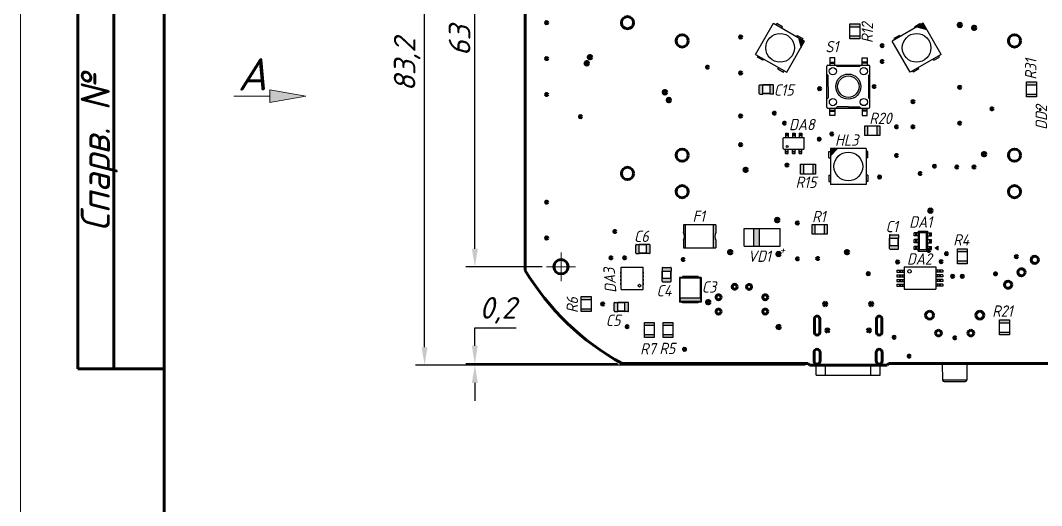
# Model space of a CAD drawing. Header units: millimetres. Extents: x -1 to 4028, y -898 to 1238.
# Drawn here: x 2473.6 to 2615.8, y 1086.2 to 1153.8 of the extents above; entities that cross this region are included whole.
import ezdxf
from ezdxf.enums import TextEntityAlignment as Align

# ---------------------------------------------------------------- set-up
doc = ezdxf.new("R2010")
doc.units = ezdxf.units.MM
for name, color, linetype, lineweight in [('Основная (0.3)', 162, 'Continuous', 30), ('Основная (0.6)', 250, 'Continuous', 60), ('Текст', 240, 'Continuous', 30), ('Тонкая (0.2)', 250, 'Continuous', 20)]:
    doc.layers.add(name, color=color, linetype=linetype, lineweight=lineweight)
doc.styles.add('3мм', font='isocpeui.ttf', dxfattribs={"height": 3})
doc.styles.get("Standard").update_dxf_attribs({"font": 'arial.ttf'})
doc.dimstyles.new('ISO-25', dxfattribs={"dimtxt": 2.5, "dimasz": 2.5, "dimexe": 1.25, "dimexo": 0.625, "dimtad": 1, "dimtoh": 1, "dimtxsty": 'Standard', "dimcen": 2.5, "dimadec": 0, "dimazin": 0, "dimtfac": 1, "dimtmove": 0, "dimatfit": 3, "dimfxl": 1, "dimarcsym": 0})

# ---------------------------------------------------------------- blocks, each defined once
blk = doc.blocks.new('*D54')
at = {"layer": 'Defpoints', "color": 0, "transparency": 16777216}
for p in [(2529.89, 1188.96), (2568.89, 1188.96), (2582.59, 1105.76)]:
    blk.add_point(p, dxfattribs=at)
at = {"layer": 'Тонкая (0.2)', "color": 0, "lineweight": -2, "transparency": 16777216}
for p, q in [((2568.26, 1188.96), (2528.64, 1188.96)), ((2529.89, 1108.26), (2529.89, 1186.46)), ((2581.96, 1105.76), (2528.64, 1105.76))]:
    blk.add_line(p, q, dxfattribs=at)
at = {"layer": 'Тонкая (0.2)', "color": 0, "transparency": 16777216}
for points in [[(2529.47, 1186.46), (2530.3, 1186.46), (2529.89, 1188.96)], [(2529.47, 1108.26), (2530.3, 1108.26), (2529.89, 1105.76)]]:
    blk.add_solid(points, dxfattribs=at)
at = {"layer": 'Тонкая (0.2)', "color": 0, "transparency": 16777216, "insert": (2527.46, 1147.61), "char_height": 3, "attachment_point": 5, "rotation": 90, "style": '3мм'}
blk.add_mtext('83,2', dxfattribs=at)
blk = doc.blocks.new('*D59')
at = {"layer": 'Defpoints', "color": 0, "transparency": 16777216}
for p in [(2536.89, 1105.96), (2557.39, 1105.96), (2583.49, 1105.77)]:
    blk.add_point(p, dxfattribs=at)
at = {"layer": 'Тонкая (0.2)', "color": 0, "lineweight": -2, "transparency": 16777216}
for p, q in [((2536.89, 1108.46), (2536.89, 1110.96)), ((2536.89, 1110.96), (2542.66, 1110.96)), ((2556.77, 1105.96), (2535.64, 1105.96)), ((2582.86, 1105.77), (2535.64, 1105.77)), ((2536.89, 1105.77), (2536.89, 1105.96)), ((2536.89, 1103.27), (2536.89, 1100.77))]:
    blk.add_line(p, q, dxfattribs=at)
at = {"layer": 'Тонкая (0.2)', "color": 0, "transparency": 16777216}
for points in [[(2536.47, 1108.46), (2537.3, 1108.46), (2536.89, 1105.96)], [(2536.47, 1103.27), (2537.3, 1103.27), (2536.89, 1105.77)]]:
    blk.add_solid(points, dxfattribs=at)
at = {"layer": 'Тонкая (0.2)', "color": 0, "transparency": 16777216, "insert": (2540.09, 1113.39), "char_height": 3, "attachment_point": 5, "style": '3мм'}
blk.add_mtext('0,2', dxfattribs=at)
blk = doc.blocks.new('*D61')
at = {"layer": 'Defpoints', "color": 0, "transparency": 16777216}
for p in [(2536.89, 1182.46), (2546.89, 1182.46), (2546.89, 1119.46)]:
    blk.add_point(p, dxfattribs=at)
at = {"layer": 'Тонкая (0.2)', "color": 0, "lineweight": -2, "transparency": 16777216}
for p, q in [((2546.26, 1182.46), (2535.64, 1182.46)), ((2536.89, 1121.96), (2536.89, 1179.96)), ((2546.26, 1119.46), (2535.64, 1119.46))]:
    blk.add_line(p, q, dxfattribs=at)
at = {"layer": 'Тонкая (0.2)', "color": 0, "transparency": 16777216}
for points in [[(2536.47, 1179.96), (2537.3, 1179.96), (2536.89, 1182.46)], [(2536.47, 1121.96), (2537.3, 1121.96), (2536.89, 1119.46)]]:
    blk.add_solid(points, dxfattribs=at)
at = {"layer": 'Тонкая (0.2)', "color": 0, "transparency": 16777216, "insert": (2534.76, 1150.96), "char_height": 3, "attachment_point": 5, "rotation": 90, "style": '3мм'}
blk.add_mtext('63', dxfattribs=at)

msp = doc.modelspace()

# ---------------------------------------------------------------- hatches: boundary and pattern name
at = {"layer": 'Основная (0.3)'}
h = msp.add_hatch(color=256, dxfattribs=at)
h.dxf.hatch_style = 1
h.paths.add_polyline_path([(2589.111, 1151.62), (2589.111, 1151.216), (2590.476, 1151.216), (2590.476, 1151.62)])
h.paths.add_polyline_path([(2589.111, 1153.312), (2589.111, 1152.907), (2590.476, 1152.907), (2590.476, 1153.312)])
h = msp.add_hatch(color=256, dxfattribs=at)
h.dxf.hatch_style = 1
h.paths.add_polyline_path([(2598.435, 1152.879), (2599.301, 1153.379), (2599.801, 1152.513)])
h = msp.add_hatch(color=256, dxfattribs=at)
h.dxf.hatch_style = 1
h.paths.add_polyline_path([(2582.301, 1150.013), (2582.801, 1150.879), (2581.935, 1151.379)])
h = msp.add_hatch(color=256, dxfattribs=at)
h.dxf.hatch_style = 1
h.paths.add_polyline_path([(2576.986, 1144.792, 0.4142136), (2576.979, 1144.799), (2576.566, 1144.799, 0.4142136), (2576.486, 1144.719), (2576.486, 1143.609, 0.4142136), (2576.566, 1143.529), (2576.979, 1143.529, 0.4142136), (2576.986, 1143.536)])
h.paths.add_polyline_path([(2577.986, 1143.536, 0.4142136), (2577.993, 1143.529), (2578.406, 1143.529, 0.4142136), (2578.486, 1143.609), (2578.486, 1144.719, 0.4142136), (2578.406, 1144.799), (2577.993, 1144.799, 0.4142136), (2577.986, 1144.792)])
h = msp.add_hatch(color=256, dxfattribs=at)
h.dxf.hatch_style = 1
h.paths.add_polyline_path([(2613.711, 1143.52), (2613.711, 1143.116), (2615.076, 1143.116), (2615.076, 1143.52)])
h.paths.add_polyline_path([(2613.711, 1145.212), (2613.711, 1144.807), (2615.076, 1144.807), (2615.076, 1145.212)])
h = msp.add_hatch(color=256, dxfattribs=at)
h.dxf.hatch_style = 1
h.paths.add_polyline_path([(2591.563, 1139.094), (2591.159, 1139.094), (2591.159, 1137.729), (2591.563, 1137.729)])
h.paths.add_polyline_path([(2593.255, 1139.094), (2592.85, 1139.094), (2592.85, 1137.729), (2593.255, 1137.729)])
h = msp.add_hatch(color=256, dxfattribs=at)
h.dxf.hatch_style = 1
h.paths.add_polyline_path([(2586.384, 1134.931), (2586.382, 1135.931), (2587.382, 1135.933)])
h = msp.add_hatch(color=256, dxfattribs=at)
h.dxf.hatch_style = 1
h.paths.add_polyline_path([(2582.643, 1133.739), (2582.238, 1133.739), (2582.238, 1132.374), (2582.643, 1132.374)])
h.paths.add_polyline_path([(2584.334, 1133.739), (2583.93, 1133.739), (2583.93, 1132.374), (2584.334, 1132.374)])
h = msp.add_hatch(color=256, dxfattribs=at)
h.dxf.hatch_style = 1
h.paths.add_polyline_path([(2566.236, 1125.289), (2565.936, 1125.289), (2565.936, 1124.216, -0.2847474), (2565.936, 1123.162), (2565.936, 1122.089), (2566.236, 1122.089)])
h.paths.add_polyline_path([(2570.436, 1125.289), (2570.136, 1125.289), (2570.136, 1122.089), (2570.436, 1122.089), (2570.436, 1123.162, -0.2847474), (2570.436, 1124.216)])
h = msp.add_hatch(color=256, dxfattribs=at)
h.dxf.hatch_style = 1
h.paths.add_polyline_path([(2575.674, 1122.314), (2576.474, 1122.314), (2576.474, 1124.814), (2575.674, 1124.814)])
h = msp.add_hatch(color=256, dxfattribs=at)
h.dxf.hatch_style = 1
h.paths.add_polyline_path([(2584.243, 1125.346), (2583.838, 1125.346), (2583.838, 1123.981), (2584.243, 1123.981)])
h.paths.add_polyline_path([(2585.934, 1125.346), (2585.53, 1125.346), (2585.53, 1123.981), (2585.934, 1123.981)])
h = msp.add_hatch(color=256, dxfattribs=at)
h.dxf.hatch_style = 1
h.paths.add_polyline_path([(2595.878, 1123.429, 0.4142136), (2595.885, 1123.436), (2595.885, 1123.849, 0.4142136), (2595.805, 1123.929), (2594.695, 1123.929, 0.4142136), (2594.615, 1123.849), (2594.615, 1123.436, 0.4142136), (2594.622, 1123.429)])
h.paths.add_polyline_path([(2594.622, 1122.429, 0.4142136), (2594.615, 1122.422), (2594.615, 1122.009, 0.4142136), (2594.695, 1121.929), (2595.805, 1121.929, 0.4142136), (2595.885, 1122.009), (2595.885, 1122.422, 0.4142136), (2595.878, 1122.429)])
h = msp.add_hatch(color=256, dxfattribs=at)
h.dxf.hatch_style = 1
h.paths.add_polyline_path([(2559.786, 1122.565, 0.4142136), (2559.779, 1122.572), (2559.366, 1122.572, 0.4142136), (2559.286, 1122.492), (2559.286, 1121.382, 0.4142136), (2559.366, 1121.302), (2559.779, 1121.302, 0.4142136), (2559.786, 1121.309)])
h.paths.add_polyline_path([(2560.786, 1121.309, 0.4142136), (2560.793, 1121.302), (2561.206, 1121.302, 0.4142136), (2561.286, 1121.382), (2561.286, 1122.492, 0.4142136), (2561.206, 1122.572), (2560.793, 1122.572, 0.4142136), (2560.786, 1122.565)])
h = msp.add_hatch(color=256, dxfattribs=at)
h.dxf.hatch_style = 1
h.paths.add_polyline_path([(2601.396, 1122.326), (2600.963, 1122.076), (2601.396, 1121.826)])
h = msp.add_hatch(color=256, dxfattribs=at)
h.dxf.hatch_style = 1
h.paths.add_polyline_path([(2604.06, 1120.285), (2604.06, 1119.88), (2605.425, 1119.88), (2605.425, 1120.285)])
h.paths.add_polyline_path([(2604.06, 1121.977), (2604.06, 1121.572), (2605.425, 1121.572), (2605.425, 1121.977)])
h = msp.add_hatch(color=256, dxfattribs=at)
h.dxf.hatch_style = 1
h.paths.add_polyline_path([(2564.214, 1118.864, 0.4142136), (2564.221, 1118.871), (2564.221, 1119.284, 0.4142136), (2564.141, 1119.364), (2563.031, 1119.364, 0.4142136), (2562.951, 1119.284), (2562.951, 1118.871, 0.4142136), (2562.958, 1118.864)])
h.paths.add_polyline_path([(2562.958, 1117.864, 0.4142136), (2562.951, 1117.857), (2562.951, 1117.444, 0.4142136), (2563.031, 1117.364), (2564.141, 1117.364, 0.4142136), (2564.221, 1117.444), (2564.221, 1117.857, 0.4142136), (2564.214, 1117.864)])
h = msp.add_hatch(color=256, dxfattribs=at)
h.dxf.hatch_style = 1
h.paths.add_polyline_path([(2551.696, 1113.62), (2551.696, 1113.216), (2553.061, 1113.216), (2553.061, 1113.62)])
h.paths.add_polyline_path([(2551.696, 1115.312), (2551.696, 1114.907), (2553.061, 1114.907), (2553.061, 1115.312)])
h = msp.add_hatch(color=256, dxfattribs=at)
h.dxf.hatch_style = 1
h.paths.add_polyline_path([(2565.48, 1115.078), (2565.445, 1114.603), (2568.327, 1114.603), (2568.292, 1115.078)])
h = msp.add_hatch(color=256, dxfattribs=at)
h.dxf.hatch_style = 1
h.paths.add_polyline_path([(2556.786, 1114.492, 0.4142136), (2556.779, 1114.499), (2556.366, 1114.499, 0.4142136), (2556.286, 1114.419), (2556.286, 1113.309, 0.4142136), (2556.366, 1113.229), (2556.779, 1113.229, 0.4142136), (2556.786, 1113.236)])
h.paths.add_polyline_path([(2557.786, 1113.236, 0.4142136), (2557.793, 1113.229), (2558.206, 1113.229, 0.4142136), (2558.286, 1113.309), (2558.286, 1114.419, 0.4142136), (2558.206, 1114.499), (2557.793, 1114.499, 0.4142136), (2557.786, 1114.492)])
h = msp.add_hatch(color=256, dxfattribs=at)
h.dxf.hatch_style = 1
h.paths.add_polyline_path([(2609.944, 1110.367), (2609.944, 1109.962), (2611.309, 1109.962), (2611.309, 1110.367)])
h.paths.add_polyline_path([(2609.944, 1112.059), (2609.944, 1111.654), (2611.309, 1111.654), (2611.309, 1112.059)])
h = msp.add_hatch(color=256, dxfattribs=at)
h.dxf.hatch_style = 1
h.paths.add_polyline_path([(2560.496, 1110.02), (2560.496, 1109.616), (2561.861, 1109.616), (2561.861, 1110.02)])
h.paths.add_polyline_path([(2560.496, 1111.712), (2560.496, 1111.307), (2561.861, 1111.307), (2561.861, 1111.712)])
h = msp.add_hatch(color=256, dxfattribs=at)
h.dxf.hatch_style = 1
h.paths.add_polyline_path([(2563.096, 1110.02), (2563.096, 1109.616), (2564.461, 1109.616), (2564.461, 1110.02)])
h.paths.add_polyline_path([(2563.096, 1111.712), (2563.096, 1111.307), (2564.461, 1111.307), (2564.461, 1111.712)])
at = {"layer": 'Тонкая (0.2)'}
h = msp.add_hatch(color=256, dxfattribs=at)
h.dxf.hatch_style = 1
h.paths.add_polyline_path([(2508.341, 1144.12), (2508.341, 1142.357), (2513.341, 1143.239)])

# ---------------------------------------------------------------- linework, layer by layer
for p, q in [((2615.586, 1141.514), (2615.436, 1141.364)), ((2615.436, 1141.364), (2615.586, 1141.214)), ((2615.736, 1141.364), (2615.586, 1141.514)), ((2615.586, 1141.214), (2615.736, 1141.364)), ((2614.786, 1105.964), (2614.811, 1105.964))]:
    msp.add_line(p, q)
for start, end in [(90, 180), (180, 270), (0, 90), (270, 0)]:
    msp.add_arc((2615.586, 1141.364), 0.15, start, end)
at = {"layer": 'Основная (0.3)'}
for p, q in [((2575.971, 1149.049), (2578.471, 1153.379)), ((2578.471, 1153.379), (2582.801, 1150.879)), ((2578.918, 1153.352), (2578.818, 1153.179)), ((2579.697, 1152.902), (2578.918, 1153.352)), ((2589.111, 1151.216), (2589.111, 1153.312)), ((2589.111, 1153.312), (2590.476, 1153.312)), ((2590.476, 1153.312), (2590.476, 1151.216)), ((2599.301, 1153.379), (2594.971, 1150.879)), ((2598.076, 1152.902), (2598.855, 1153.352)), ((2598.855, 1153.352), (2598.955, 1153.179)), ((2601.801, 1149.049), (2599.301, 1153.379)), ((2579.697, 1152.902), (2579.597, 1152.729)), ((2581.776, 1151.702), (2581.676, 1151.529)), ((2581.776, 1151.702), (2582.555, 1151.252)), ((2589.111, 1152.907), (2590.476, 1152.907)), ((2589.111, 1151.62), (2590.476, 1151.62)), ((2595.997, 1151.702), (2595.218, 1151.252)), ((2595.997, 1151.702), (2596.097, 1151.529)), ((2598.076, 1152.902), (2598.176, 1152.729)), ((2598.435, 1152.879), (2599.801, 1152.513)), ((2580.301, 1146.549), (2582.801, 1150.879)), ((2581.935, 1151.379), (2582.301, 1150.013)), ((2582.555, 1151.252), (2582.455, 1151.079)), ((2590.476, 1151.216), (2589.111, 1151.216)), ((2597.471, 1146.549), (2594.971, 1150.879)), ((2595.218, 1151.252), (2595.318, 1151.079)), ((2575.971, 1149.049), (2580.301, 1146.549)), ((2576.218, 1148.676), (2576.318, 1148.849)), ((2601.801, 1149.049), (2597.471, 1146.549)), ((2601.555, 1148.676), (2601.455, 1148.849)), ((2576.997, 1148.226), (2576.218, 1148.676)), ((2576.997, 1148.226), (2577.097, 1148.399)), ((2585.892, 1141.701), (2585.881, 1147.401)), ((2586.03, 1147.551), (2591.73, 1147.562)), ((2586.993, 1148.55), (2586.293, 1148.55)), ((2586.293, 1148.55), (2586.293, 1147.551)), ((2586.293, 1147.95), (2586.993, 1147.95)), ((2586.293, 1147.84), (2586.993, 1147.84)), ((2586.993, 1147.55), (2586.993, 1148.55)), ((2587.13, 1147.553), (2587.331, 1147.354)), ((2590.428, 1147.357), (2587.331, 1147.354)), ((2590.63, 1147.56), (2590.431, 1147.36)), ((2590.792, 1147.55), (2590.792, 1148.55)), ((2590.792, 1148.55), (2591.492, 1148.55)), ((2591.492, 1147.95), (2590.792, 1147.95)), ((2591.492, 1147.84), (2590.792, 1147.84)), ((2591.492, 1148.55), (2591.492, 1147.551)), ((2591.892, 1141.713), (2591.881, 1147.413)), ((2600.776, 1148.226), (2600.676, 1148.399)), ((2600.776, 1148.226), (2601.555, 1148.676)), ((2579.076, 1147.026), (2579.176, 1147.199)), ((2579.076, 1147.026), (2579.855, 1146.576)), ((2579.855, 1146.576), (2579.955, 1146.749)), ((2585.883, 1146.301), (2586.083, 1146.101)), ((2586.086, 1144.551), (2586.083, 1146.101)), ((2591.883, 1146.313), (2591.683, 1146.112)), ((2591.683, 1146.112), (2591.689, 1143.012)), ((2597.918, 1146.576), (2597.818, 1146.749)), ((2598.697, 1147.026), (2597.918, 1146.576)), ((2598.697, 1147.026), (2598.597, 1147.199)), ((2576.486, 1143.609), (2576.486, 1144.719)), ((2576.566, 1144.799), (2576.979, 1144.799)), ((2576.986, 1143.536), (2576.986, 1144.792)), ((2577.986, 1144.789), (2576.986, 1144.789)), ((2577.986, 1144.739), (2576.986, 1144.739)), ((2577.986, 1143.536), (2577.986, 1144.792)), ((2578.406, 1144.799), (2577.993, 1144.799)), ((2578.486, 1143.609), (2578.486, 1144.719)), ((2586.086, 1144.551), (2586.089, 1143.001)), ((2613.711, 1143.116), (2613.711, 1145.212)), ((2613.711, 1145.212), (2615.076, 1145.212)), ((2613.711, 1144.807), (2615.076, 1144.807)), ((2615.076, 1145.212), (2615.076, 1143.116)), ((2576.566, 1143.529), (2576.979, 1143.529)), ((2577.986, 1143.589), (2576.986, 1143.589)), ((2577.986, 1143.539), (2576.986, 1143.539)), ((2578.406, 1143.529), (2577.993, 1143.529)), ((2613.711, 1143.52), (2615.076, 1143.52)), ((2615.076, 1143.116), (2613.711, 1143.116)), ((2585.89, 1142.801), (2586.089, 1143.001)), ((2587.142, 1141.553), (2587.342, 1141.754)), ((2588.892, 1141.757), (2587.342, 1141.754)), ((2588.892, 1141.757), (2590.442, 1141.76)), ((2590.642, 1141.56), (2590.442, 1141.76)), ((2591.89, 1142.813), (2591.689, 1143.012)), ((2586.042, 1141.551), (2591.742, 1141.562)), ((2586.293, 1140.553), (2586.293, 1141.551)), ((2586.293, 1141.262), (2586.993, 1141.262)), ((2586.293, 1141.152), (2586.993, 1141.152)), ((2586.993, 1140.553), (2586.293, 1140.553)), ((2586.993, 1141.553), (2586.993, 1140.553)), ((2590.792, 1141.553), (2590.792, 1140.553)), ((2591.492, 1141.262), (2590.792, 1141.262)), ((2591.492, 1141.152), (2590.792, 1141.152)), ((2590.792, 1140.553), (2591.492, 1140.553)), ((2591.492, 1140.553), (2591.492, 1141.551)), ((2591.159, 1139.094), (2593.255, 1139.094)), ((2591.159, 1137.729), (2591.159, 1139.094)), ((2591.563, 1139.094), (2591.563, 1137.729)), ((2592.85, 1139.094), (2592.85, 1137.729)), ((2593.255, 1139.094), (2593.255, 1137.729)), ((2579.826, 1135.94), (2579.826, 1137.388)), ((2579.902, 1137.464), (2582.67, 1137.464)), ((2580.146, 1138.086), (2580.146, 1137.464)), ((2580.146, 1138.086), (2580.521, 1138.086)), ((2580.146, 1137.869), (2580.521, 1137.869)), ((2580.146, 1137.745), (2580.521, 1137.745)), ((2580.146, 1137.492), (2580.521, 1137.492)), ((2580.521, 1138.086), (2580.521, 1137.464)), ((2581.099, 1138.086), (2581.099, 1137.464)), ((2581.099, 1138.086), (2581.474, 1138.086)), ((2581.099, 1137.869), (2581.474, 1137.869)), ((2581.099, 1137.745), (2581.474, 1137.745)), ((2581.099, 1137.492), (2581.474, 1137.492)), ((2581.474, 1138.086), (2581.474, 1137.464)), ((2582.051, 1138.086), (2582.051, 1137.464)), ((2582.051, 1138.086), (2582.426, 1138.086)), ((2582.051, 1137.869), (2582.426, 1137.869)), ((2582.051, 1137.745), (2582.426, 1137.745)), ((2582.051, 1137.492), (2582.426, 1137.492)), ((2582.426, 1138.086), (2582.426, 1137.464)), ((2582.747, 1135.94), (2582.747, 1137.388)), ((2593.255, 1137.729), (2591.159, 1137.729)), ((2591.382, 1135.939), (2586.382, 1135.931)), ((2586.382, 1135.931), (2586.39, 1130.931)), ((2586.384, 1134.931), (2587.382, 1135.933)), ((2591.382, 1135.939), (2591.39, 1130.939)), ((2579.902, 1135.864), (2582.67, 1135.864)), ((2580.146, 1135.242), (2580.146, 1135.864)), ((2580.146, 1135.836), (2580.521, 1135.836)), ((2580.146, 1135.583), (2580.521, 1135.583)), ((2580.146, 1135.459), (2580.521, 1135.459)), ((2580.146, 1135.242), (2580.521, 1135.242)), ((2580.521, 1135.242), (2580.521, 1135.864)), ((2581.099, 1135.242), (2581.099, 1135.864)), ((2581.099, 1135.836), (2581.474, 1135.836)), ((2581.099, 1135.583), (2581.474, 1135.583)), ((2581.099, 1135.459), (2581.474, 1135.459)), ((2581.099, 1135.242), (2581.474, 1135.242)), ((2581.474, 1135.242), (2581.474, 1135.864)), ((2582.051, 1135.242), (2582.051, 1135.864)), ((2582.051, 1135.836), (2582.426, 1135.836)), ((2582.051, 1135.583), (2582.426, 1135.583)), ((2582.051, 1135.459), (2582.426, 1135.459)), ((2582.051, 1135.242), (2582.426, 1135.242)), ((2582.426, 1135.242), (2582.426, 1135.864)), ((2586.183, 1135.531), (2586.383, 1135.531)), ((2586.184, 1134.631), (2586.183, 1135.531)), ((2586.184, 1134.631), (2586.384, 1134.631)), ((2591.583, 1135.539), (2591.383, 1135.539)), ((2591.584, 1134.639), (2591.384, 1134.639)), ((2591.584, 1134.639), (2591.583, 1135.539)), ((2582.238, 1133.739), (2584.334, 1133.739)), ((2582.238, 1132.374), (2582.238, 1133.739)), ((2582.643, 1133.739), (2582.643, 1132.374)), ((2583.93, 1133.739), (2583.93, 1132.374)), ((2584.334, 1133.739), (2584.334, 1132.374)), ((2584.334, 1132.374), (2582.238, 1132.374)), ((2586.188, 1132.231), (2586.388, 1132.231)), ((2586.188, 1132.231), (2586.19, 1131.331)), ((2591.588, 1132.239), (2591.388, 1132.239)), ((2591.588, 1132.239), (2591.59, 1131.339)), ((2586.19, 1131.331), (2586.39, 1131.331)), ((2591.39, 1130.939), (2586.39, 1130.931)), ((2591.59, 1131.339), (2591.39, 1131.339)), ((2570.436, 1125.289), (2565.936, 1125.289)), ((2565.936, 1125.289), (2565.936, 1124.216)), ((2566.236, 1122.089), (2566.236, 1125.289)), ((2570.136, 1122.089), (2570.136, 1125.289)), ((2570.436, 1125.289), (2570.436, 1124.216)), ((2574.374, 1122.314), (2574.374, 1124.814)), ((2574.374, 1124.814), (2579.374, 1124.814)), ((2575.674, 1124.814), (2575.674, 1122.314)), ((2576.474, 1124.814), (2576.474, 1122.314)), ((2579.374, 1122.314), (2579.374, 1124.814)), ((2583.838, 1125.346), (2585.934, 1125.346)), ((2583.838, 1123.981), (2583.838, 1125.346)), ((2584.243, 1125.346), (2584.243, 1123.981)), ((2585.53, 1125.346), (2585.53, 1123.981)), ((2585.934, 1125.346), (2585.934, 1123.981)), ((2565.936, 1123.162), (2565.936, 1122.089)), ((2570.436, 1123.162), (2570.436, 1122.089)), ((2585.934, 1123.981), (2583.838, 1123.981)), ((2594.615, 1123.849), (2594.615, 1123.436)), ((2594.622, 1123.429), (2595.878, 1123.429)), ((2594.625, 1122.429), (2594.625, 1123.429)), ((2594.675, 1122.429), (2594.675, 1123.429)), ((2594.695, 1123.929), (2595.805, 1123.929)), ((2595.825, 1122.429), (2595.825, 1123.429)), ((2595.875, 1122.429), (2595.875, 1123.429)), ((2595.885, 1123.849), (2595.885, 1123.436)), ((2598.63, 1124.21), (2598.049, 1124.21)), ((2598.049, 1123.753), (2598.049, 1124.21)), ((2598.63, 1123.753), (2598.049, 1123.753)), ((2598.63, 1123.257), (2598.049, 1123.257)), ((2598.049, 1122.8), (2598.049, 1123.257)), ((2598.252, 1124.21), (2598.252, 1123.753)), ((2598.252, 1123.257), (2598.252, 1122.8)), ((2598.329, 1124.21), (2598.329, 1123.753)), ((2598.329, 1123.257), (2598.329, 1122.8)), ((2598.608, 1124.21), (2598.608, 1123.753)), ((2598.608, 1123.257), (2598.608, 1122.8)), ((2598.806, 1124.241), (2598.621, 1124.426)), ((2598.621, 1124.426), (2598.621, 1124.21)), ((2598.621, 1124.426), (2599.891, 1124.426)), ((2598.621, 1123.753), (2598.621, 1123.257)), ((2598.63, 1123.753), (2598.63, 1124.21)), ((2598.63, 1122.8), (2598.63, 1123.257)), ((2598.806, 1124.241), (2599.706, 1124.241)), ((2598.806, 1121.817), (2598.806, 1124.241)), ((2599.706, 1124.241), (2599.891, 1124.426)), ((2599.706, 1124.241), (2599.706, 1121.817)), ((2599.882, 1124.21), (2600.463, 1124.21)), ((2599.882, 1123.753), (2599.882, 1124.21)), ((2599.882, 1123.753), (2600.463, 1123.753)), ((2599.882, 1123.257), (2600.463, 1123.257)), ((2599.882, 1122.8), (2599.882, 1123.257)), ((2599.891, 1124.426), (2599.891, 1124.21)), ((2599.891, 1123.753), (2599.891, 1123.257)), ((2599.904, 1124.21), (2599.904, 1123.753)), ((2599.904, 1123.257), (2599.904, 1122.8)), ((2600.183, 1124.21), (2600.183, 1123.753)), ((2600.183, 1123.257), (2600.183, 1122.8)), ((2600.26, 1124.21), (2600.26, 1123.753)), ((2600.26, 1123.257), (2600.26, 1122.8)), ((2600.463, 1123.753), (2600.463, 1124.21)), ((2600.463, 1122.8), (2600.463, 1123.257)), ((2559.286, 1121.382), (2559.286, 1122.492)), ((2559.366, 1122.572), (2559.779, 1122.572)), ((2559.786, 1121.309), (2559.786, 1122.565)), ((2560.786, 1122.562), (2559.786, 1122.562)), ((2560.786, 1122.512), (2559.786, 1122.512)), ((2560.786, 1121.309), (2560.786, 1122.565)), ((2561.206, 1122.572), (2560.793, 1122.572)), ((2561.286, 1121.382), (2561.286, 1122.492)), ((2565.936, 1122.089), (2570.436, 1122.089)), ((2574.374, 1122.314), (2579.374, 1122.314)), ((2594.615, 1122.009), (2594.615, 1122.422)), ((2594.622, 1122.429), (2595.878, 1122.429)), ((2594.695, 1121.929), (2595.805, 1121.929)), ((2595.885, 1122.009), (2595.885, 1122.422)), ((2598.63, 1122.8), (2598.049, 1122.8)), ((2598.63, 1122.305), (2598.049, 1122.305)), ((2598.049, 1121.848), (2598.049, 1122.305)), ((2598.63, 1121.848), (2598.049, 1121.848)), ((2598.252, 1122.305), (2598.252, 1121.848)), ((2598.329, 1122.305), (2598.329, 1121.848)), ((2598.608, 1122.305), (2598.608, 1121.848)), ((2598.621, 1122.8), (2598.621, 1122.305)), ((2598.621, 1121.632), (2598.621, 1121.848)), ((2598.621, 1121.632), (2598.806, 1121.817)), ((2598.63, 1121.848), (2598.63, 1122.305)), ((2599.706, 1121.817), (2598.806, 1121.817)), ((2599.891, 1121.632), (2599.706, 1121.817)), ((2599.882, 1122.8), (2600.463, 1122.8)), ((2599.882, 1122.305), (2600.463, 1122.305)), ((2599.882, 1121.848), (2599.882, 1122.305)), ((2599.882, 1121.848), (2600.463, 1121.848)), ((2599.891, 1122.8), (2599.891, 1122.305)), ((2599.891, 1121.632), (2599.891, 1121.848)), ((2599.904, 1122.305), (2599.904, 1121.848)), ((2600.183, 1122.305), (2600.183, 1121.848)), ((2600.26, 1122.305), (2600.26, 1121.848)), ((2600.463, 1121.848), (2600.463, 1122.305)), ((2600.963, 1122.076), (2601.396, 1122.326)), ((2600.963, 1122.076), (2601.396, 1121.826)), ((2601.396, 1121.826), (2601.396, 1122.326)), ((2604.06, 1119.88), (2604.06, 1121.977)), ((2604.06, 1121.977), (2605.425, 1121.977)), ((2605.425, 1121.977), (2605.425, 1119.88)), ((2559.366, 1121.302), (2559.779, 1121.302)), ((2560.786, 1121.362), (2559.786, 1121.362)), ((2560.786, 1121.312), (2559.786, 1121.312)), ((2561.206, 1121.302), (2560.793, 1121.302)), ((2598.621, 1121.632), (2599.891, 1121.632)), ((2604.06, 1121.572), (2605.425, 1121.572)), ((2604.06, 1120.285), (2605.425, 1120.285)), ((2557.236, 1119.414), (2560.336, 1119.414)), ((2557.236, 1116.314), (2557.236, 1119.414)), ((2557.916, 1119.424), (2557.916, 1119.414)), ((2557.916, 1119.424), (2558.156, 1119.424)), ((2558.156, 1119.424), (2558.156, 1119.414)), ((2558.416, 1119.424), (2558.416, 1119.414)), ((2558.416, 1119.424), (2558.656, 1119.424)), ((2558.656, 1119.424), (2558.656, 1119.414)), ((2558.916, 1119.424), (2558.916, 1119.414)), ((2558.916, 1119.424), (2559.156, 1119.424)), ((2559.156, 1119.424), (2559.156, 1119.414)), ((2559.416, 1119.424), (2559.416, 1119.414)), ((2559.416, 1119.424), (2559.656, 1119.424)), ((2559.656, 1119.424), (2559.656, 1119.414)), ((2560.336, 1116.314), (2560.336, 1119.414)), ((2562.951, 1119.284), (2562.951, 1118.871)), ((2562.958, 1118.864), (2564.214, 1118.864)), ((2562.961, 1117.864), (2562.961, 1118.864)), ((2563.011, 1117.864), (2563.011, 1118.864)), ((2563.031, 1119.364), (2564.141, 1119.364)), ((2564.161, 1117.864), (2564.161, 1118.864)), ((2564.211, 1117.864), (2564.211, 1118.864)), ((2564.221, 1119.284), (2564.221, 1118.871)), ((2595.65, 1118.979), (2596.65, 1118.979)), ((2595.65, 1118.979), (2595.65, 1118.729)), ((2596.01, 1118.979), (2596.01, 1118.729)), ((2596.109, 1118.979), (2596.109, 1118.729)), ((2596.137, 1118.979), (2596.137, 1118.729)), ((2596.413, 1118.979), (2596.413, 1118.729)), ((2596.65, 1119.429), (2596.65, 1116.329)), ((2596.65, 1119.429), (2601.05, 1119.429)), ((2601.05, 1119.429), (2601.05, 1116.329)), ((2602.05, 1118.979), (2601.05, 1118.979)), ((2601.287, 1118.979), (2601.287, 1118.729)), ((2601.563, 1118.979), (2601.563, 1118.729)), ((2601.591, 1118.979), (2601.591, 1118.729)), ((2601.69, 1118.979), (2601.69, 1118.729)), ((2602.05, 1118.979), (2602.05, 1118.729)), ((2605.425, 1119.88), (2604.06, 1119.88)), ((2557.226, 1118.734), (2557.236, 1118.734)), ((2557.226, 1118.494), (2557.226, 1118.734)), ((2557.226, 1118.494), (2557.236, 1118.494)), ((2557.226, 1118.234), (2557.236, 1118.234)), ((2557.226, 1117.994), (2557.226, 1118.234)), ((2557.226, 1117.994), (2557.236, 1117.994)), ((2557.226, 1117.734), (2557.236, 1117.734)), ((2557.226, 1117.494), (2557.226, 1117.734)), ((2557.226, 1117.494), (2557.236, 1117.494)), ((2560.346, 1118.734), (2560.336, 1118.734)), ((2560.346, 1118.494), (2560.336, 1118.494)), ((2560.346, 1118.234), (2560.336, 1118.234)), ((2560.346, 1117.994), (2560.336, 1117.994)), ((2560.346, 1117.734), (2560.336, 1117.734)), ((2560.346, 1117.494), (2560.336, 1117.494)), ((2560.346, 1118.494), (2560.346, 1118.734)), ((2560.346, 1117.994), (2560.346, 1118.234)), ((2560.346, 1117.494), (2560.346, 1117.734)), ((2562.951, 1117.444), (2562.951, 1117.857)), ((2562.958, 1117.864), (2564.214, 1117.864)), ((2564.221, 1117.444), (2564.221, 1117.857)), ((2565.386, 1117.984), (2565.386, 1114.544)), ((2565.386, 1117.984), (2565.48, 1117.89)), ((2568.386, 1117.984), (2565.386, 1117.984)), ((2565.48, 1115.078), (2565.48, 1117.89)), ((2568.292, 1117.89), (2565.48, 1117.89)), ((2565.786, 1118.114), (2565.786, 1117.984)), ((2567.986, 1118.114), (2565.786, 1118.114)), ((2567.986, 1118.039), (2565.786, 1118.039)), ((2567.986, 1118.114), (2567.986, 1117.984)), ((2568.386, 1117.984), (2568.292, 1117.89)), ((2568.292, 1115.078), (2568.292, 1117.89)), ((2568.386, 1117.984), (2568.386, 1114.544)), ((2595.65, 1118.729), (2596.65, 1118.729)), ((2595.65, 1118.329), (2596.65, 1118.329)), ((2595.65, 1118.329), (2595.65, 1118.079)), ((2595.65, 1118.079), (2596.65, 1118.079)), ((2595.65, 1117.679), (2596.65, 1117.679)), ((2595.65, 1117.679), (2595.65, 1117.429)), ((2595.65, 1117.429), (2596.65, 1117.429)), ((2596.01, 1118.329), (2596.01, 1118.079)), ((2596.01, 1117.679), (2596.01, 1117.429)), ((2596.109, 1118.329), (2596.109, 1118.079)), ((2596.109, 1117.679), (2596.109, 1117.429)), ((2596.137, 1118.329), (2596.137, 1118.079)), ((2596.137, 1117.679), (2596.137, 1117.429)), ((2596.413, 1118.329), (2596.413, 1118.079)), ((2596.413, 1117.679), (2596.413, 1117.429)), ((2602.05, 1118.729), (2601.05, 1118.729)), ((2602.05, 1118.329), (2601.05, 1118.329)), ((2602.05, 1118.079), (2601.05, 1118.079)), ((2602.05, 1117.679), (2601.05, 1117.679)), ((2602.05, 1117.429), (2601.05, 1117.429)), ((2601.287, 1118.329), (2601.287, 1118.079)), ((2601.287, 1117.679), (2601.287, 1117.429)), ((2601.563, 1118.329), (2601.563, 1118.079)), ((2601.563, 1117.679), (2601.563, 1117.429)), ((2601.591, 1118.329), (2601.591, 1118.079)), ((2601.591, 1117.679), (2601.591, 1117.429)), ((2601.69, 1118.329), (2601.69, 1118.079)), ((2601.69, 1117.679), (2601.69, 1117.429)), ((2602.05, 1118.329), (2602.05, 1118.079)), ((2602.05, 1117.679), (2602.05, 1117.429)), ((2557.226, 1117.234), (2557.236, 1117.234)), ((2557.226, 1116.994), (2557.226, 1117.234)), ((2557.226, 1116.994), (2557.236, 1116.994)), ((2557.236, 1116.314), (2560.336, 1116.314)), ((2557.916, 1116.304), (2557.916, 1116.314)), ((2557.916, 1116.304), (2558.156, 1116.304)), ((2558.156, 1116.304), (2558.156, 1116.314)), ((2558.416, 1116.304), (2558.416, 1116.314)), ((2558.416, 1116.304), (2558.656, 1116.304)), ((2558.656, 1116.304), (2558.656, 1116.314)), ((2558.916, 1116.304), (2558.916, 1116.314)), ((2558.916, 1116.304), (2559.156, 1116.304)), ((2559.156, 1116.304), (2559.156, 1116.314)), ((2559.416, 1116.304), (2559.416, 1116.314)), ((2559.416, 1116.304), (2559.656, 1116.304)), ((2559.656, 1116.304), (2559.656, 1116.314)), ((2560.346, 1117.234), (2560.336, 1117.234)), ((2560.346, 1116.994), (2560.336, 1116.994)), ((2560.346, 1116.994), (2560.346, 1117.234)), ((2563.031, 1117.364), (2564.141, 1117.364)), ((2595.65, 1117.029), (2596.65, 1117.029)), ((2595.65, 1117.029), (2595.65, 1116.779)), ((2595.65, 1116.779), (2596.65, 1116.779)), ((2596.01, 1117.029), (2596.01, 1116.779)), ((2596.109, 1117.029), (2596.109, 1116.779)), ((2596.137, 1117.029), (2596.137, 1116.779)), ((2596.413, 1117.029), (2596.413, 1116.779)), ((2596.65, 1116.329), (2601.05, 1116.329)), ((2602.05, 1117.029), (2601.05, 1117.029)), ((2602.05, 1116.779), (2601.05, 1116.779)), ((2601.287, 1117.029), (2601.287, 1116.779)), ((2601.563, 1117.029), (2601.563, 1116.779)), ((2601.591, 1117.029), (2601.591, 1116.779)), ((2601.69, 1117.029), (2601.69, 1116.779)), ((2602.05, 1117.029), (2602.05, 1116.779)), ((2551.696, 1113.216), (2551.696, 1115.312)), ((2551.696, 1115.312), (2553.061, 1115.312)), ((2551.696, 1114.907), (2553.061, 1114.907)), ((2553.061, 1115.312), (2553.061, 1113.216)), ((2565.445, 1114.603), (2565.386, 1114.544)), ((2565.48, 1115.078), (2565.445, 1114.603)), ((2568.327, 1114.603), (2565.445, 1114.603)), ((2568.292, 1115.078), (2565.48, 1115.078)), ((2568.292, 1115.078), (2568.327, 1114.603)), ((2568.327, 1114.603), (2568.386, 1114.544)), ((2551.696, 1113.62), (2553.061, 1113.62)), ((2553.061, 1113.216), (2551.696, 1113.216)), ((2556.286, 1113.309), (2556.286, 1114.419)), ((2556.366, 1114.499), (2556.779, 1114.499)), ((2556.366, 1113.229), (2556.779, 1113.229)), ((2556.786, 1113.236), (2556.786, 1114.492)), ((2557.786, 1114.489), (2556.786, 1114.489)), ((2557.786, 1114.439), (2556.786, 1114.439)), ((2557.786, 1113.289), (2556.786, 1113.289)), ((2557.786, 1113.239), (2556.786, 1113.239)), ((2557.786, 1113.236), (2557.786, 1114.492)), ((2558.206, 1114.499), (2557.793, 1114.499)), ((2558.206, 1113.229), (2557.793, 1113.229)), ((2558.286, 1113.309), (2558.286, 1114.419)), ((2568.386, 1114.544), (2565.386, 1114.544)), ((2565.786, 1114.414), (2565.786, 1114.544)), ((2565.786, 1114.489), (2566.386, 1114.489)), ((2567.986, 1114.414), (2565.786, 1114.414)), ((2566.386, 1114.544), (2566.386, 1114.414)), ((2567.386, 1114.544), (2567.386, 1114.414)), ((2567.986, 1114.489), (2567.386, 1114.489)), ((2567.986, 1114.414), (2567.986, 1114.544)), ((2609.944, 1109.962), (2609.944, 1112.059)), ((2609.944, 1112.059), (2611.309, 1112.059)), ((2611.309, 1112.059), (2611.309, 1109.962)), ((2560.496, 1109.616), (2560.496, 1111.712)), ((2560.496, 1111.712), (2561.861, 1111.712)), ((2560.496, 1111.307), (2561.861, 1111.307)), ((2561.861, 1111.712), (2561.861, 1109.616)), ((2563.096, 1109.616), (2563.096, 1111.712)), ((2563.096, 1111.712), (2564.461, 1111.712)), ((2563.096, 1111.307), (2564.461, 1111.307)), ((2564.461, 1111.712), (2564.461, 1109.616)), ((2609.944, 1111.654), (2611.309, 1111.654)), ((2609.944, 1110.367), (2611.309, 1110.367)), ((2560.496, 1110.02), (2561.861, 1110.02)), ((2561.861, 1109.616), (2560.496, 1109.616)), ((2563.096, 1110.02), (2564.461, 1110.02)), ((2564.461, 1109.616), (2563.096, 1109.616)), ((2611.309, 1109.962), (2609.944, 1109.962)), ((2584.385, 1104.342), (2584.385, 1105.767)), ((2585.685, 1104.342), (2585.685, 1105.767)), ((2592.035, 1104.342), (2592.035, 1105.767)), ((2593.335, 1104.342), (2593.335, 1105.767)), ((2601.969, 1105.968), (2602.009, 1103.667)), ((2605.401, 1105.968), (2605.361, 1103.667)), ((2584.385, 1104.342), (2593.335, 1104.342)), ((2605.361, 1103.667), (2602.009, 1103.667)), ((2602.221, 1103.47), (2605.149, 1103.47))]:
    msp.add_line(p, q, dxfattribs=at)
for centre, radius in [((2579.386, 1149.964), 1.997), ((2598.386, 1149.964), 1.997), ((2586.732, 1146.703), 0.5), ((2588.886, 1144.557), 1.75), ((2588.886, 1144.557), 1.5), ((2591.032, 1146.711), 0.5), ((2586.74, 1142.403), 0.5), ((2591.04, 1142.411), 0.5), ((2580.373, 1136.215), 0.127), ((2588.886, 1133.435), 1.997), ((2597.4, 1118.819), 0.25), ((2559.807, 1116.83), 0.193)]:
    msp.add_circle(centre, radius, dxfattribs=at)
for centre, radius, start, end in [((2586.031, 1147.401), 0.15, 90.112, 180.112), ((2591.731, 1147.412), 0.15, 0.112, 90.112), ((2576.566, 1144.719), 0.08, 90, 180), ((2576.979, 1144.792), 0.007, 0, 90), ((2577.993, 1144.792), 0.007, 90, 180), ((2578.406, 1144.719), 0.08, 0, 90), ((2576.566, 1143.609), 0.08, 180, 270), ((2576.979, 1143.536), 0.007, 270, 360), ((2577.993, 1143.536), 0.007, 180, 270), ((2578.406, 1143.609), 0.08, 270, 0), ((2586.042, 1141.701), 0.15, 180.112, 270.112), ((2591.742, 1141.712), 0.15, 270.112, 0.112), ((2579.902, 1137.388), 0.076, 90.001, 180), ((2582.671, 1137.388), 0.076, 0, 90.74895), ((2579.902, 1135.94), 0.076, 180, 269.999), ((2582.671, 1135.94), 0.076, 269.25105, 360), ((2565.086, 1123.689), 1, 328.21167, 31.78833), ((2571.286, 1123.689), 1, 148.21167, 211.78833), ((2594.695, 1123.849), 0.08, 90, 180), ((2594.622, 1123.436), 0.007, 180, 270), ((2595.805, 1123.849), 0.08, 0, 90), ((2595.878, 1123.436), 0.007, 270, 0), ((2559.366, 1122.492), 0.08, 90, 180), ((2559.779, 1122.565), 0.007, 0, 90), ((2560.793, 1122.565), 0.007, 90, 180), ((2561.206, 1122.492), 0.08, 0, 90), ((2594.622, 1122.422), 0.007, 90, 180), ((2594.695, 1122.009), 0.08, 180, 270), ((2595.805, 1122.009), 0.08, 270, 0), ((2595.878, 1122.422), 0.007, 0, 90), ((2559.366, 1121.382), 0.08, 180, 270), ((2559.779, 1121.309), 0.007, 270, 360), ((2560.793, 1121.309), 0.007, 180, 270), ((2561.206, 1121.382), 0.08, 270, 0), ((2563.031, 1119.284), 0.08, 90, 180), ((2562.958, 1118.871), 0.007, 180, 270), ((2564.141, 1119.284), 0.08, 0, 90), ((2564.214, 1118.871), 0.007, 270, 0), ((2562.958, 1117.857), 0.007, 90, 180), ((2563.031, 1117.444), 0.08, 180, 270), ((2564.141, 1117.444), 0.08, 270, 0), ((2564.214, 1117.857), 0.007, 0, 90), ((2556.366, 1114.419), 0.08, 90, 180), ((2556.366, 1113.309), 0.08, 180, 270), ((2556.779, 1114.492), 0.007, 0, 90), ((2556.779, 1113.236), 0.007, 270, 360), ((2557.793, 1114.492), 0.007, 90, 180), ((2557.793, 1113.236), 0.007, 180, 270), ((2558.206, 1114.419), 0.08, 0, 90), ((2558.206, 1113.309), 0.08, 270, 0), ((2602.221, 1103.683), 0.213, 184.20074, 270), ((2605.149, 1103.683), 0.213, 270, 355.79926)]:
    msp.add_arc(centre, radius, start, end, dxfattribs=at)
at = {"layer": 'Основная (0.6)'}
for p, q in [((2486.622, 1105.22), (2486.622, 1225.22)), ((2493.622, 1225.22), (2493.622, 938.22)), ((2493.622, 938.22), (2493.622, 1225.22)), ((2543.886, 1167.514), (2543.886, 1118.964)), ((2481.622, 1165.22), (2481.622, 1105.22)), ((2584.165, 1110.317), (2584.165, 1112.217)), ((2584.915, 1110.317), (2584.915, 1112.217)), ((2592.805, 1110.317), (2592.805, 1112.217)), ((2593.555, 1110.317), (2593.555, 1112.217)), ((2584.115, 1106.337), (2584.115, 1107.537)), ((2584.965, 1106.337), (2584.965, 1107.537)), ((2592.755, 1106.337), (2592.755, 1107.537)), ((2593.605, 1106.337), (2593.605, 1107.537)), ((2481.622, 1105.22), (2493.622, 1105.22)), ((2557.393, 1105.964), (2583.282, 1105.97)), ((2583.285, 1105.967), (2583.485, 1105.767)), ((2583.485, 1105.767), (2594.285, 1105.767)), ((2594.285, 1105.767), (2594.485, 1105.967)), ((2594.485, 1105.967), (2620.377, 1105.97))]:
    msp.add_line(p, q, dxfattribs=at)
for centre, radius in [((2546.886, 1153.464), 0.15), ((2558.136, 1153.464), 0.85), ((2604.403, 1153.144), 0.25), ((2606.403, 1152.744), 0.25), ((2565.756, 1150.924), 0.85), ((2573.886, 1151.464), 0.15), ((2612.016, 1150.924), 0.85), ((2593.586, 1150.264), 0.15), ((2552.913, 1148.665), 0.25), ((2546.886, 1148.464), 0.15), ((2552.471, 1147.81), 0.25), ((2569.286, 1147.264), 0.15), ((2593.586, 1148.064), 0.15), ((2573.886, 1146.464), 0.15), ((2592.486, 1144.564), 0.15), ((2604.386, 1144.464), 0.15), ((2546.886, 1143.464), 0.15), ((2563.343, 1143.778), 0.25), ((2584.886, 1144.264), 0.15), ((2563.898, 1142.685), 0.25), ((2597.886, 1142.464), 0.15), ((2608.886, 1141.464), 0.15), ((2551.586, 1140.374), 0.15), ((2573.886, 1140.464), 0.15), ((2578.586, 1140.864), 0.15), ((2579.986, 1139.464), 0.15), ((2595.586, 1138.964), 0.15), ((2597.886, 1138.964), 0.15), ((2604.386, 1139.464), 0.15), ((2584.836, 1137.228), 0.15), ((2586.586, 1137.964), 0.15), ((2573.886, 1136.464), 0.15), ((2565.756, 1135.004), 0.85), ((2595.586, 1134.964), 0.15), ((2607.786, 1135.144), 0.25), ((2612.016, 1135.004), 0.85), ((2558.136, 1132.464), 0.85), ((2574.586, 1132.964), 0.25), ((2580.336, 1133.628), 0.15), ((2600.886, 1133.464), 0.15), ((2603.986, 1133.353), 0.15), ((2606.386, 1133.353), 0.15), ((2593.236, 1131.964), 0.15), ((2598.886, 1132.464), 0.15), ((2565.756, 1129.924), 0.85), ((2612.016, 1129.924), 0.85), ((2546.886, 1128.464), 0.15), ((2600.311, 1127.282), 0.25), ((2578.986, 1125.964), 0.25), ((2581.786, 1125.564), 0.15), ((2546.886, 1123.464), 0.15), ((2556.386, 1124.364), 0.15), ((2572.44, 1121.499), 0.25), ((2588.698, 1121.499), 0.25), ((2600.07, 1121.722), 0.15), ((2548.886, 1119.464), 1), ((2555.841, 1120.714), 0.15), ((2557.741, 1120.714), 0.15), ((2565.886, 1120.464), 0.15), ((2579.175, 1121.235), 0.25), ((2581.804, 1120.563), 0.15), ((2584.621, 1120.607), 0.15), ((2595.75, 1120.129), 0.15), ((2601.805, 1120.173), 0.15), ((2602.548, 1121.283), 0.15), ((2612.284, 1120.87), 0.15), ((2614.841, 1120.427), 0.5), ((2612.984, 1118.695), 0.5), ((2591.663, 1118.496), 0.15), ((2603.408, 1118.129), 0.15), ((2604.75, 1118.129), 0.15), ((2609.384, 1118.47), 0.15), ((2611.126, 1116.963), 0.5), ((2573.061, 1116.675), 0.35), ((2575.061, 1116.664), 0.35), ((2569.383, 1114.533), 0.25), ((2570.811, 1115.214), 0.35), ((2577.311, 1115.214), 0.35), ((2554.686, 1114.264), 0.15), ((2570.811, 1113.214), 0.35), ((2577.311, 1113.214), 0.35), ((2558.086, 1111.114), 0.15), ((2579.178, 1111.075), 0.25), ((2595.266, 1109.641), 0.15), ((2603.708, 1109.563), 0.15), ((2566.086, 1107.964), 0.15), ((2597.357, 1107.004), 0.15)]:
    msp.add_circle(centre, radius, dxfattribs=at)
for centre, radius, start, end in [((2574.838, 1137.606), 36.132, 211.06027, 241.13128), ((2585.66, 1114.267), 0.25, 90, 180), ((2585.66, 1114.267), 0.25, 180, 270), ((2585.66, 1114.267), 0.25, 0, 90), ((2585.66, 1114.267), 0.25, 270, 0), ((2592.06, 1114.267), 0.25, 90, 180), ((2592.06, 1114.267), 0.25, 180, 270), ((2592.06, 1114.267), 0.25, 0, 90), ((2592.06, 1114.267), 0.25, 270, 0), ((2600.191, 1112.72), 0.55, 90, 180), ((2600.191, 1112.72), 0.55, 0, 90), ((2607.191, 1112.72), 0.55, 90, 180), ((2607.191, 1112.72), 0.55, 0, 90), ((2584.54, 1112.217), 0.375, 0, 180), ((2593.18, 1112.217), 0.375, 0, 180), ((2600.191, 1112.72), 0.55, 180, 270), ((2600.191, 1112.72), 0.55, 270, 0), ((2607.191, 1112.72), 0.55, 180, 270), ((2607.191, 1112.72), 0.55, 270, 0), ((2585.97, 1110.592), 0.225, 90, 180), ((2585.97, 1110.592), 0.225, 180, 270), ((2585.97, 1110.592), 0.225, 0, 90), ((2585.97, 1110.592), 0.225, 270, 0), ((2591.75, 1110.592), 0.225, 90, 180), ((2591.75, 1110.592), 0.225, 180, 270), ((2591.75, 1110.592), 0.225, 0, 90), ((2591.75, 1110.592), 0.225, 270, 0), ((2601.441, 1110.22), 0.4, 90, 180), ((2601.441, 1110.22), 0.4, 0, 90), ((2605.941, 1110.22), 0.4, 90, 180), ((2605.941, 1110.22), 0.4, 0, 90), ((2584.54, 1110.317), 0.375, 180, 0), ((2593.18, 1110.317), 0.375, 180, 0), ((2601.441, 1110.22), 0.4, 180, 270), ((2601.441, 1110.22), 0.4, 270, 0), ((2605.941, 1110.22), 0.4, 180, 270), ((2605.941, 1110.22), 0.4, 270, 0), ((2584.54, 1107.537), 0.425, 0, 180), ((2593.18, 1107.537), 0.425, 0, 180), ((2584.54, 1106.337), 0.425, 180, 0), ((2593.18, 1106.337), 0.425, 180, 0)]:
    msp.add_arc(centre, radius, start, end, dxfattribs=at)
at = {"layer": 'Тонкая (0.2)'}
for p, q in [((2473.622, 933.22), (2473.622, 1230.22)), ((2503.341, 1143.239), (2508.341, 1143.239)), ((2513.341, 1143.239), (2508.341, 1144.12)), ((2508.341, 1142.357), (2508.341, 1144.12)), ((2513.341, 1143.239), (2508.341, 1142.357)), ((2548.886, 1117.464), (2548.886, 1121.464)), ((2550.886, 1119.464), (2546.886, 1119.464))]:
    msp.add_line(p, q, dxfattribs=at)

# ---------------------------------------------------------------- texts
at = {"layer": 'Текст', "style": '3мм', "width": 0.9}
for s, rotation, p in [('R12', 90, (2592.305, 1150.631)), ('R31', 90, (2615.072, 1145.541)), ('DD2', 90, (2616.536, 1138.559)), ('DA3', 93.98943, (2556.593, 1115.873)), ('R6', 90, (2551.25, 1113.025))]:
    msp.add_text(s, height=1.578, rotation=rotation, dxfattribs=at).set_placement(p)
for s, height, p in [('S1', 1.578, (2585.681, 1149.337)), ('C15', 1.578, (2578.517, 1143.298)), ('R20', 1.578, (2591.804, 1139.351)), ('DA8', 1.578, (2580.627, 1138.488)), ('HL3', 1.578, (2587.037, 1136.326)), ('R15', 1.578, (2581.542, 1130.449)), ('F1', 1.578, (2567.199, 1125.714)), ('R1', 1.578, (2583.851, 1125.667)), ('DA1', 1.578, (2597.361, 1124.912)), ('C1', 1.578, (2594.075, 1124.276)), ('C6', 1.578, (2559.052, 1122.913)), ('R4', 1.578, (2603.499, 1122.415)), ('VD1', 1.578, (2574.907, 1120.146)), ('+', 1.262, (2579.32, 1121.205)), ('DA2', 1.578, (2597.045, 1119.759)), ('C3', 1.578, (2568.483, 1115.863)), ('C4', 1.578, (2562.178, 1115.336)), ('R21', 1.578, (2608.919, 1112.503)), ('C5', 1.578, (2555.116, 1111.208)), ('R7', 1.578, (2559.906, 1107.24)), ('R5', 1.578, (2562.585, 1107.296))]:
    msp.add_text(s, height=height, dxfattribs=at).set_placement(p)
msp.add_text('Спарв. №', height=4.0494, rotation=90, dxfattribs=at).set_placement((2486.075, 1124.398), (2486.075, 1146.298), align=Align.ALIGNED)
at = {"layer": 'Текст', "linetype": 'Continuous', "insert": (2503.872, 1148.518), "char_height": 4.5, "width": 5.71874, "attachment_point": 1, "style": '3мм'}
msp.add_mtext('А', dxfattribs=at)

# ---------------------------------------------------------------- dimensions: what is measured, and where the dimension line sits
at = {"layer": 'Тонкая (0.2)'}
dim = msp.add_linear_dim(base=(2529.886, 1188.964), p1=(2582.586, 1105.764), p2=(2568.886, 1188.964), angle=90, dimstyle='ISO-25', override={"dimtxsty": '3мм'}, dxfattribs=at)
dim.commit()
dim.dimension.update_dxf_attribs({"geometry": '*D54', "text_midpoint": (2529.886, 1147.614), "dimtype": 160})
for base, p1, p2, picture, middle in [((2536.886, 1182.464), (2546.886, 1119.464), (2546.886, 1182.464), '*D61', (2534.761, 1150.964)), ((2536.886, 1105.964), (2583.485, 1105.767), (2557.393, 1105.964), '*D59', (2540.086, 1113.389))]:
    dim = msp.add_linear_dim(base=base, p1=p1, p2=p2, angle=90, dimstyle='ISO-25', override={"dimtxsty": '3мм'}, dxfattribs=at)
    dim.commit()
    dim.dimension.update_dxf_attribs({"geometry": picture, "text_midpoint": middle})

doc.saveas('drawing.dxf')
